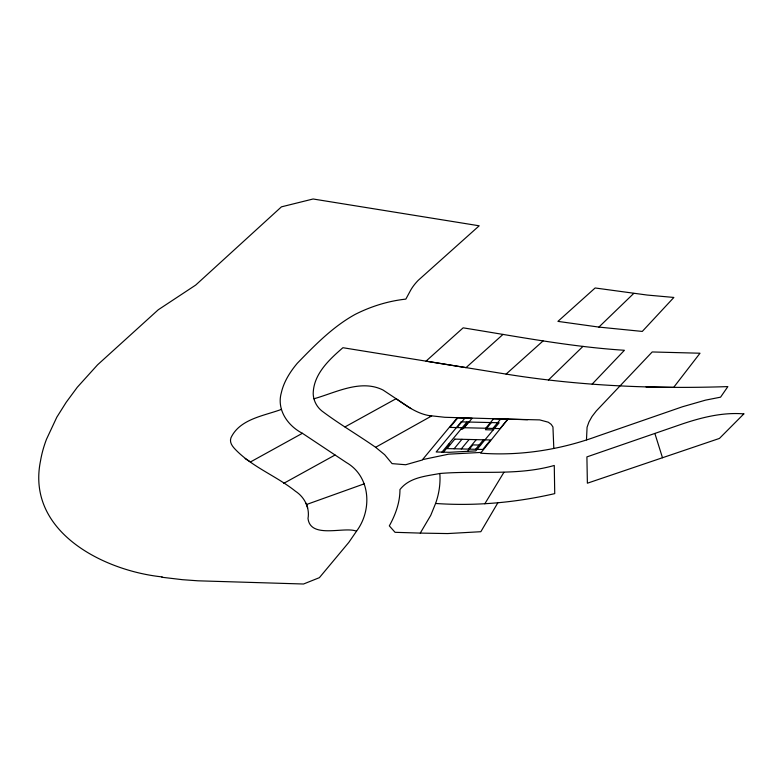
<?xml version="1.0" encoding="UTF-8"?>
<svg xmlns="http://www.w3.org/2000/svg" width="783" height="783" viewBox="0 0 783 783"><rect width="100%" height="100%" fill="white"/><g stroke="black" fill="none" stroke-linecap="round" stroke-linejoin="round"><path stroke-width="1.17" d="M435.583 503.469C439.048 493.897 440.575 483.649 439.84 473.49C477.943 470.28 516.8 476.123 554.266 465.464L554.736 493.623C515.752 502.627 475.526 506.239 435.583 503.469L430.758 515.322L420.265 533.096L395.053 532.313L389.327 525.873C395.484 514.764 399.996 502.412 399.956 489.561C409.548 477.287 425.649 476.221 439.84 473.49M497.861 502.764L480.84 531.706L447.592 533.566L420.265 533.096M484.824 503.782L503.9 472.345M356.49 531.236C372.316 510.213 370.76 476.583 346.419 462.557L302.404 433.293C287.635 425.717 276.389 409.548 281.4 392.518A138.043 65.655 -19.1 0 1 297.325 363.243C314.913 345.137 333.01 326.54 355.325 314.316C371.103 306.339 388.27 301.015 405.858 299.106L410.478 290.542A67.739 32.22 -19.1 0 1 418.239 280.324L479.196 225.798L313.122 198.99L281.43 206.849L195.711 285.061L158.264 309.774L97.562 364.829L77.282 387.272L66.203 402.286L56.807 417.212L46.481 439.283A327.431 155.729 -19.1 0 0 40.55 460.707C25.927 531.618 103.454 570.807 162.247 576.914L161.875 577.247L182.537 579.694L197.991 580.81L303.53 584.01L319.386 577.668L348.797 542.413L356.49 531.236C345.009 526.078 310.362 539.428 308.013 518.424C309.931 507.766 304.411 496.999 295.465 491.244C276.389 475.927 252.253 467.148 235.262 449.334C232.257 446.222 229.253 442.287 230.975 437.746C239.901 418.836 264.155 415.842 281.479 409.372M457.36 417.652L422.184 460.042L405.702 464.74L392.077 463.624L384.659 454.708L375.615 447.299C357.87 434.908 339.088 423.955 321.803 410.909C316.635 406.72 313.454 400.475 313.2 393.82C313.396 374.205 329.183 359.622 342.915 347.711L506.092 374.098C579.332 385.921 653.785 389.073 727.867 386.596L720.566 397.167L705.552 400.133L682.473 406.759L596.998 436.366C559.845 449.843 520.118 456.078 480.625 453.181L507.903 419.13L539.673 419.894L548.315 422.223L551.183 424.347L552.945 426.96L553.816 448.463M457.076 427.577L464.945 418.102M441.945 452.124L466.942 421.988M443.472 452.153L449.941 444.353L448.414 444.313M468.469 422.027L462.528 429.192L461.001 429.153M464.241 427.753L472.1 418.279L457.781 417.936L449.922 427.41L485.744 428.242M454.101 448.776L461.96 439.292M461.256 448.943L469.125 439.469M468.42 449.119L476.279 439.635M467.52 451.331L472.854 444.901L480.625 445.087M491.381 422.575L485.44 429.74L493.212 429.926M475.575 449.285L483.444 439.811M492.879 428.438L500.738 418.964M592.173 384.101L624.423 350.275C570.171 346.81 516.731 336.406 463.144 327.842L426.021 361.149L466.042 367.628L503.038 334.38M548.413 380.039L582.992 346.37M598.887 327.088L642.285 331.424L673.869 297.452L647.11 295.044L595.139 287.978L557.917 321.382L598.887 327.088L633.741 293.429M506.092 374.098L543.059 340.948M375.615 447.299L431.639 415.959C418.102 414.491 406.935 406.201 396.09 398.713L344.98 426.921M302.404 433.293L250.491 461.941L245.167 458.603M283.691 483.365L335.065 455.011M306.505 504.516L364.33 483.796M313.905 398.772C335.467 392.802 360.699 378.835 383.044 390.042L410.977 408.589M422.526 459.631L448.639 454.169L481.232 452.417M646.053 386.939L673.664 387.389L700.012 353.221L652.2 351.959L596.284 410.967L592.036 416.468L588.973 421.92L587.074 427.234L586.477 439.86M527.546 419.717L444.832 417.29L429.094 415.567M306.055 503.244L307.69 508.001M654.872 433.469L662.487 457.742M461.177 421.851L436.17 451.977L449.422 452.3L475.819 450.881L499.153 422.761L461.177 421.851M454.806 439.126L446.936 448.6L482.739 449.462L490.598 439.987L454.806 439.126M493.584 418.788L485.714 428.272L500.034 428.614L507.903 419.13L493.584 418.788M743.85 413.884L719.43 438.431L587.377 483.209L586.907 456.9L682.717 423.818C702.341 417.251 723.012 412.161 743.85 413.884"/></g></svg>
